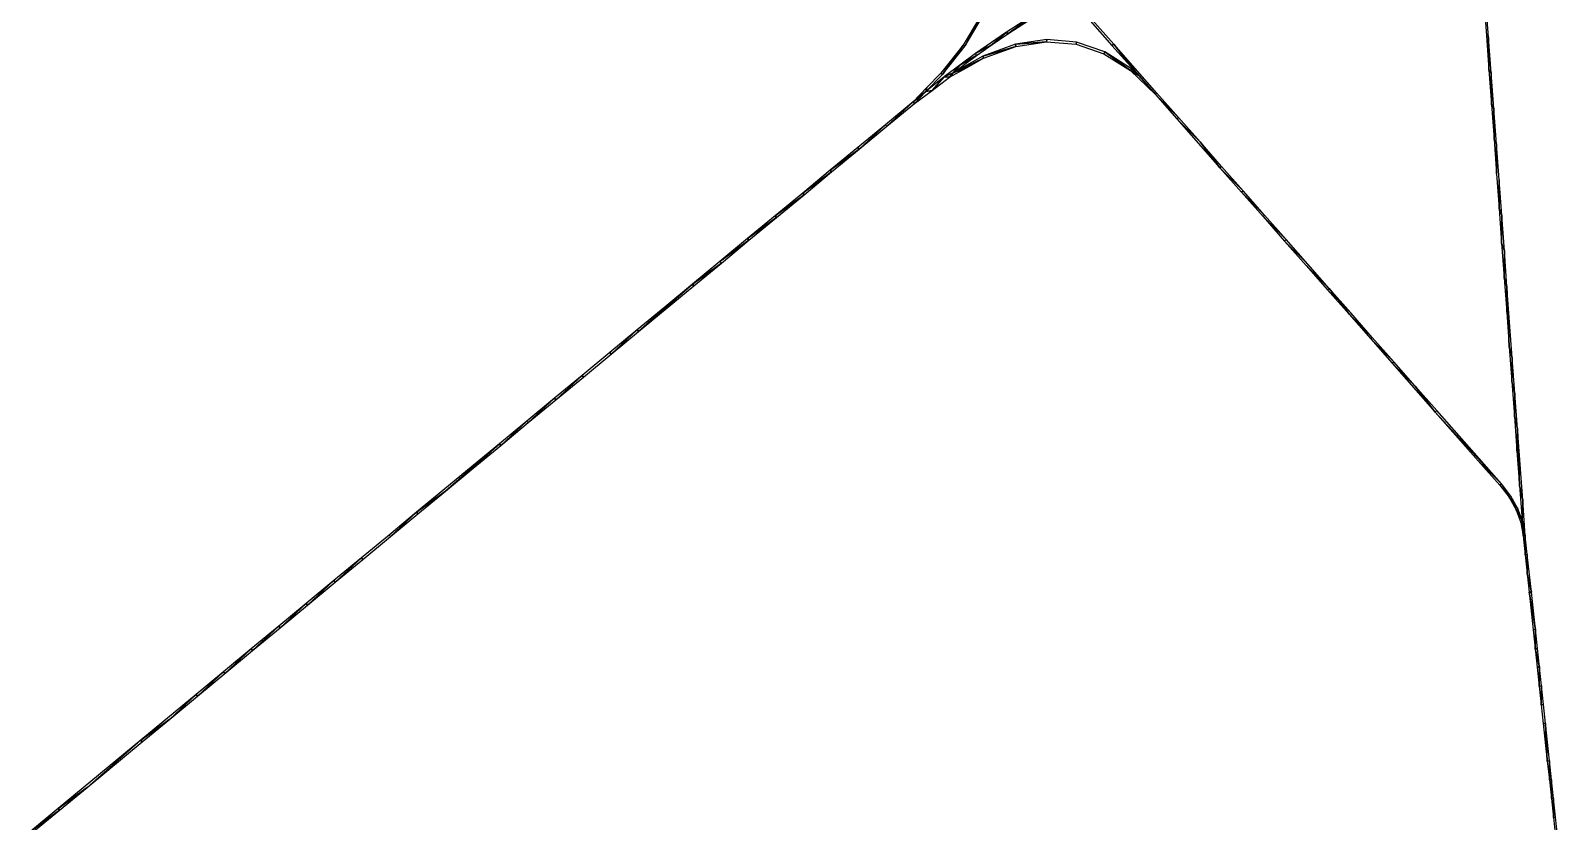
# Model space of a CAD drawing. Extents: x -9278 to 1674, y -8964 to 941.
# Drawn here: x -1541 to -91, y -4216 to -3465 of the extents above; entities that cross this region are included whole.
import ezdxf

# ---------------------------------------------------------------- set-up
doc = ezdxf.new("R2010")
doc.units = 0

msp = doc.modelspace()

# ---------------------------------------------------------------- linework, layer by layer
at = {"layer": 'mg_to_dxf', "color": 40}
for points in [[(-614.15, -3466.49), (-613.06, -3468.17), (-584.58, -3447.57)], [(-613.06, -3468.17), (-583.56, -3449.29), (-584.58, -3447.57)], [(-156.56, -3471.59), (-159.05, -3437.79), (-161.13, -3436.78), (-158.71, -3469.64)], [(-655.4, -3478.82), (-653.61, -3479.67), (-639.79, -3452.85)], [(-653.61, -3479.67), (-637.87, -3453.36), (-639.79, -3452.85)], [(-534.72, -3455.99), (-514.11, -3479.25), (-512.47, -3478.08), (-533.01, -3454.9)], [(-627.82, -3478.41), (-627.82, -3478.41), (-614.15, -3466.49), (-643.73, -3487.01)], [(-642.58, -3488.64), (-642.58, -3488.64), (-627.82, -3478.41), (-643.73, -3487.01)], [(-636.63, -3489.43), (-605.4, -3480.15), (-605.59, -3478.06)], [(-627.82, -3478.41), (-627.82, -3478.41), (-613.06, -3468.17), (-614.15, -3466.49)], [(-575.94, -3473.58), (-605.59, -3478.06), (-576.11, -3475.68)], [(-576.11, -3475.68), (-605.59, -3478.06), (-605.4, -3480.15)], [(-548.21, -3478.01), (-547.7, -3475.97), (-575.94, -3473.58), (-576.11, -3475.68)], [(-521.7, -3487.13), (-520.86, -3485.25), (-547.7, -3475.97), (-548.21, -3478.01)], [(-514.11, -3479.25), (-493.5, -3502.51), (-512.47, -3478.08)], [(-512.47, -3478.08), (-493.5, -3502.51), (-491.93, -3501.26)], [(-156.28, -3502.51), (-156.56, -3471.59), (-158.71, -3469.64)], [(-154.07, -3505.38), (-156.56, -3471.59), (-156.28, -3502.51)], [(-676.45, -3505.47), (-674.88, -3506.67), (-655.4, -3478.82)], [(-674.88, -3506.67), (-653.61, -3479.67), (-655.4, -3478.82)], [(-664.95, -3505.34), (-642.58, -3488.64), (-658.53, -3498.06)], [(-636.09, -3491.42), (-636.63, -3489.43), (-664.95, -3505.34)], [(-636.09, -3491.42), (-664.95, -3505.34), (-652.14, -3500.45)], [(-642.58, -3488.64), (-642.58, -3488.64), (-643.73, -3487.01), (-658.53, -3498.06)], [(-636.09, -3491.42), (-605.4, -3480.15), (-636.63, -3489.43)], [(-496.6, -3503.05), (-520.86, -3485.25), (-521.7, -3487.13)], [(-495.42, -3501.41), (-520.86, -3485.25), (-496.6, -3503.05)], [(-690.68, -3522.99), (-674.88, -3506.67), (-676.45, -3505.47), (-689.69, -3519.13)], [(-673.33, -3509.11), (-664.95, -3505.34), (-658.53, -3498.06)], [(-673.33, -3509.11), (-668.18, -3509.48), (-664.95, -3505.34)], [(-652.14, -3500.45), (-664.95, -3505.34), (-668.18, -3509.48)], [(-489.13, -3507.44), (-495.42, -3501.41), (-496.6, -3503.05)], [(-472.89, -3525.77), (-489.13, -3507.44), (-496.6, -3503.05)], [(-491.93, -3501.26), (-493.5, -3502.51), (-472.89, -3525.77), (-471.39, -3524.44)], [(-153.86, -3535.38), (-154.07, -3505.38), (-156.28, -3502.51)], [(-151.58, -3539.18), (-154.07, -3505.38), (-153.86, -3535.38)], [(-702.94, -3532.8), (-690.68, -3522.99), (-689.69, -3519.13)], [(-701.66, -3534.34), (-684.92, -3521.91), (-690.68, -3522.99)], [(-690.68, -3522.99), (-684.92, -3521.91), (-673.33, -3509.11)], [(-684.92, -3521.91), (-668.18, -3509.48), (-673.33, -3509.11)], [(-702.94, -3532.8), (-729.12, -3554.44), (-727.84, -3555.98)], [(-701.66, -3534.34), (-702.94, -3532.8), (-727.84, -3555.98)], [(-690.68, -3522.99), (-702.94, -3532.8), (-701.66, -3534.34)], [(-471.39, -3524.44), (-472.89, -3525.77), (-450.95, -3547.64)], [(-472.89, -3525.77), (-452.45, -3548.96), (-450.95, -3547.64)], [(-151.44, -3568.25), (-151.58, -3539.18), (-153.86, -3535.38)], [(-450.95, -3547.64), (-452.45, -3548.96), (-430.51, -3570.83)], [(-452.45, -3548.96), (-411.57, -3595.35), (-430.51, -3570.83)], [(-149.09, -3572.97), (-151.58, -3539.18), (-151.44, -3568.25)], [(-729.12, -3554.44), (-755.3, -3576.08), (-754.02, -3577.63)], [(-727.84, -3555.98), (-729.12, -3554.44), (-754.02, -3577.63)], [(-781.48, -3597.73), (-781.48, -3597.73), (-754.02, -3577.63), (-755.3, -3576.08)], [(-780.2, -3599.27), (-780.2, -3599.27), (-754.02, -3577.63), (-781.48, -3597.73)], [(-430.51, -3570.83), (-411.57, -3595.35), (-410.07, -3594.02)], [(-149.02, -3601.11), (-149.09, -3572.97), (-151.44, -3568.25)], [(-146.6, -3606.77), (-149.09, -3572.97), (-149.02, -3601.11), (-146.6, -3633.98)], [(-410.07, -3594.02), (-411.57, -3595.35), (-389.64, -3617.21)], [(-807.66, -3619.37), (-807.66, -3619.37), (-780.2, -3599.27), (-781.48, -3597.73)], [(-806.38, -3620.91), (-806.38, -3620.91), (-780.2, -3599.27), (-807.66, -3619.37)], [(-391.14, -3618.54), (-391.14, -3618.54), (-389.64, -3617.21), (-411.57, -3595.35)], [(-144.11, -3640.57), (-146.6, -3606.77), (-146.6, -3633.98)], [(-833.84, -3641.01), (-833.84, -3641.01), (-806.38, -3620.91), (-807.66, -3619.37)], [(-833.84, -3641.01), (-833.84, -3641.01), (-832.56, -3642.55), (-806.38, -3620.91)], [(-389.64, -3617.21), (-389.64, -3617.21), (-391.14, -3618.54), (-369.2, -3640.41)], [(-369.2, -3640.41), (-369.2, -3640.41), (-391.14, -3618.54), (-370.7, -3641.73)], [(-144.18, -3666.85), (-144.11, -3640.57), (-146.6, -3633.98)], [(-833.84, -3641.01), (-833.84, -3641.01), (-860.01, -3662.66), (-832.56, -3642.55)], [(-832.56, -3642.55), (-832.56, -3642.55), (-860.01, -3662.66), (-858.74, -3664.2)], [(-369.2, -3640.41), (-370.7, -3641.73), (-348.76, -3663.6)], [(-370.7, -3641.73), (-350.26, -3664.92), (-348.76, -3663.6)], [(-141.62, -3674.36), (-144.11, -3640.57), (-144.18, -3666.85)], [(-860.01, -3662.66), (-886.19, -3684.3), (-858.74, -3664.2)], [(-886.19, -3684.3), (-886.19, -3684.3), (-884.92, -3685.84), (-858.74, -3664.2)], [(-348.76, -3663.6), (-350.26, -3664.92), (-328.32, -3686.79)], [(-328.32, -3686.79), (-350.26, -3664.92), (-329.82, -3688.12), (-307.89, -3709.99)], [(-141.76, -3699.71), (-141.62, -3674.36), (-144.18, -3666.85)], [(-139.13, -3708.16), (-141.62, -3674.36), (-141.76, -3699.71)], [(-912.37, -3705.94), (-912.37, -3705.94), (-884.92, -3685.84), (-886.19, -3684.3)], [(-911.1, -3707.48), (-911.1, -3707.48), (-884.92, -3685.84), (-912.37, -3705.94)], [(-329.82, -3688.12), (-309.39, -3711.31), (-307.89, -3709.99)], [(-912.37, -3705.94), (-938.55, -3727.58), (-963.46, -3750.77)], [(-911.1, -3707.48), (-911.1, -3707.48), (-912.37, -3705.94), (-963.46, -3750.77)], [(-307.89, -3709.99), (-309.39, -3711.31), (-298.04, -3721.91)], [(-307.89, -3709.99), (-298.04, -3721.91), (-287.45, -3733.18)], [(-139.34, -3732.58), (-139.13, -3708.16), (-141.76, -3699.71)], [(-136.92, -3765.45), (-139.13, -3708.16), (-139.34, -3732.58)], [(-134.16, -3775.75), (-139.13, -3708.16), (-136.92, -3765.45)], [(-309.39, -3711.31), (-288.95, -3734.5), (-298.04, -3721.91)], [(-298.04, -3721.91), (-288.95, -3734.5), (-267.01, -3756.37), (-287.45, -3733.18)], [(-938.55, -3727.58), (-964.73, -3749.23), (-963.46, -3750.77)], [(-288.95, -3734.5), (-268.51, -3757.69), (-267.01, -3756.37)], [(-964.73, -3749.23), (-990.91, -3770.87), (-989.64, -3772.41)], [(-963.46, -3750.77), (-964.73, -3749.23), (-989.64, -3772.41)], [(-267.01, -3756.37), (-268.51, -3757.69), (-246.57, -3779.56)], [(-268.51, -3757.69), (-248.07, -3780.89), (-246.57, -3779.56)], [(-134.5, -3798.32), (-134.5, -3798.32), (-134.16, -3775.75), (-136.92, -3765.45)], [(-989.64, -3772.41), (-990.91, -3770.87), (-1017.09, -3792.51), (-1015.82, -3794.05)], [(-246.57, -3779.56), (-248.07, -3780.89), (-226.14, -3802.76)], [(-248.07, -3780.89), (-207.2, -3827.27), (-226.14, -3802.76)], [(-131.67, -3809.55), (-131.67, -3809.55), (-134.16, -3775.75), (-134.5, -3798.32)], [(-1017.09, -3792.51), (-1043.27, -3814.16), (-1042, -3815.7)], [(-1015.82, -3794.05), (-1017.09, -3792.51), (-1042, -3815.7)], [(-226.14, -3802.76), (-207.2, -3827.27), (-205.7, -3825.95)], [(-132.08, -3831.18), (-132.08, -3831.18), (-131.67, -3809.55), (-134.5, -3798.32)], [(-129.18, -3843.34), (-129.18, -3843.34), (-131.67, -3809.55), (-132.08, -3831.18)], [(-1043.27, -3814.16), (-1069.45, -3835.8), (-1068.18, -3837.34)], [(-1042, -3815.7), (-1043.27, -3814.16), (-1068.18, -3837.34)], [(-205.7, -3825.95), (-207.2, -3827.27), (-144.38, -3895.53)], [(-1095.63, -3857.44), (-1095.63, -3857.44), (-1094.35, -3858.98), (-1069.45, -3835.8)], [(-1069.45, -3835.8), (-1069.45, -3835.8), (-1094.35, -3858.98), (-1068.18, -3837.34)], [(-207.2, -3827.27), (-166.32, -3873.66), (-144.38, -3895.53)], [(-129.66, -3864.05), (-129.66, -3864.05), (-129.18, -3843.34), (-132.08, -3831.18)], [(-129.66, -3864.05), (-129.66, -3864.05), (-127.24, -3896.92), (-129.18, -3843.34)], [(-124.2, -3910.93), (-129.18, -3843.34), (-127.24, -3896.92)], [(-1095.63, -3857.44), (-1095.63, -3857.44), (-1174.17, -3922.37), (-1146.71, -3902.27)], [(-1120.53, -3880.63), (-1120.53, -3880.63), (-1095.63, -3857.44), (-1146.71, -3902.27)], [(-1120.53, -3880.63), (-1120.53, -3880.63), (-1094.35, -3858.98), (-1095.63, -3857.44)], [(-166.32, -3873.66), (-145.89, -3896.85), (-144.38, -3895.53)], [(-137.13, -3908.22), (-144.38, -3895.53), (-145.89, -3896.85)], [(-137.13, -3908.22), (-135.44, -3907.15), (-144.38, -3895.53)], [(-124.82, -3929.78), (-124.2, -3910.93), (-127.24, -3896.92)], [(-1146.71, -3902.27), (-1146.71, -3902.27), (-1174.17, -3922.37), (-1172.89, -3923.91)], [(-137.13, -3908.22), (-128.68, -3919.22), (-135.44, -3907.15)], [(-137.13, -3908.22), (-130.51, -3920.01), (-128.68, -3919.22)], [(-121.71, -3944.73), (-124.2, -3910.93), (-124.82, -3929.78)], [(-1174.17, -3922.37), (-1200.35, -3944.01), (-1199.07, -3945.55)], [(-1172.89, -3923.91), (-1174.17, -3922.37), (-1199.07, -3945.55)], [(-124.82, -3929.78), (-128.68, -3919.22), (-130.51, -3920.01)], [(-126.04, -3932.23), (-124.82, -3929.78), (-130.51, -3920.01)], [(-123.71, -3944.88), (-124.82, -3929.78), (-126.04, -3932.23)], [(-123.71, -3944.88), (-121.71, -3944.73), (-124.82, -3929.78)], [(-1199.07, -3945.55), (-1200.35, -3944.01), (-1226.53, -3965.66), (-1225.25, -3967.2)], [(-121.8, -3962.69), (-121.71, -3944.73), (-123.71, -3944.88)], [(-119.81, -3962.54), (-121.71, -3944.73), (-121.8, -3962.69)], [(-1226.53, -3965.66), (-1252.71, -3987.3), (-1251.43, -3988.84)], [(-1225.25, -3967.2), (-1226.53, -3965.66), (-1251.43, -3988.84)], [(-119.89, -3980.51), (-119.89, -3980.51), (-119.81, -3962.54), (-121.8, -3962.69)], [(-115.99, -3998.17), (-115.99, -3998.17), (-119.81, -3962.54), (-119.89, -3980.51)], [(-115.99, -3998.17), (-115.99, -3998.17), (-119.89, -3980.51), (-117.99, -3998.32)], [(-1252.71, -3987.3), (-1278.88, -4008.94), (-1277.61, -4010.48)], [(-1251.43, -3988.84), (-1252.71, -3987.3), (-1277.61, -4010.48)], [(-115.99, -3998.17), (-115.99, -3998.17), (-117.99, -3998.32), (-112.18, -4033.8)], [(-112.18, -4033.8), (-112.18, -4033.8), (-117.99, -3998.32), (-114.17, -4033.95)], [(-1278.88, -4008.94), (-1305.06, -4030.58), (-1303.79, -4032.13)], [(-1277.61, -4010.48), (-1278.88, -4008.94), (-1303.79, -4032.13)], [(-1331.24, -4052.23), (-1331.24, -4052.23), (-1329.97, -4053.77), (-1305.06, -4030.58)], [(-1305.06, -4030.58), (-1305.06, -4030.58), (-1329.97, -4053.77), (-1303.79, -4032.13)], [(-112.26, -4051.76), (-112.18, -4033.8), (-114.17, -4033.95)], [(-110.27, -4051.61), (-112.18, -4033.8), (-112.26, -4051.76)], [(-1356.15, -4075.41), (-1356.15, -4075.41), (-1331.24, -4052.23), (-1357.42, -4073.87)], [(-1329.97, -4053.77), (-1329.97, -4053.77), (-1331.24, -4052.23), (-1356.15, -4075.41)], [(-112.26, -4051.76), (-112.26, -4051.76), (-108.36, -4069.43), (-110.27, -4051.61)], [(-110.36, -4069.57), (-110.36, -4069.57), (-108.36, -4069.43), (-112.26, -4051.76)], [(-110.36, -4069.57), (-110.36, -4069.57), (-108.45, -4087.39), (-108.36, -4069.43)], [(-108.36, -4069.43), (-108.36, -4069.43), (-108.45, -4087.39), (-106.46, -4087.24)], [(-1382.33, -4097.05), (-1382.33, -4097.05), (-1357.42, -4073.87), (-1383.6, -4095.51)], [(-1356.15, -4075.41), (-1356.15, -4075.41), (-1357.42, -4073.87), (-1382.33, -4097.05)], [(-106.46, -4087.24), (-106.46, -4087.24), (-108.45, -4087.39), (-106.54, -4105.2)], [(-106.46, -4087.24), (-106.46, -4087.24), (-106.54, -4105.2), (-104.55, -4105.06)], [(-1383.6, -4095.51), (-1435.96, -4138.8), (-1408.51, -4118.7)], [(-1382.33, -4097.05), (-1382.33, -4097.05), (-1383.6, -4095.51), (-1408.51, -4118.7)], [(-102.64, -4122.87), (-104.55, -4105.06), (-106.54, -4105.2), (-104.64, -4123.01)], [(-1435.96, -4138.8), (-1435.96, -4138.8), (-1434.69, -4140.34), (-1408.51, -4118.7)], [(-100.82, -4158.64), (-102.64, -4122.87), (-104.64, -4123.01)], [(-98.83, -4158.5), (-102.64, -4122.87), (-100.82, -4158.64)], [(-1514.5, -4203.73), (-1514.5, -4203.73), (-1487.05, -4183.63), (-1435.96, -4138.8)], [(-1435.96, -4138.8), (-1435.96, -4138.8), (-1487.05, -4183.63), (-1434.69, -4140.34)], [(-98.91, -4176.45), (-98.83, -4158.5), (-100.82, -4158.64)], [(-96.92, -4176.31), (-96.92, -4176.31), (-98.83, -4158.5), (-98.91, -4176.45)], [(-1487.05, -4183.63), (-1487.05, -4183.63), (-1514.5, -4203.73), (-1513.22, -4205.27)], [(-96.92, -4176.31), (-96.92, -4176.31), (-98.91, -4176.45), (-97.01, -4194.27)], [(-96.92, -4176.31), (-96.92, -4176.31), (-97.01, -4194.27), (-95.01, -4194.13)], [(-95.1, -4212.08), (-95.01, -4194.13), (-97.01, -4194.27)], [(-93.11, -4211.94), (-95.01, -4194.13), (-95.1, -4212.08)], [(-1514.5, -4203.73), (-1540.68, -4225.37), (-1513.22, -4205.27)], [(-1513.22, -4205.27), (-1540.68, -4225.37), (-1539.4, -4226.91)], [(-93.19, -4229.89), (-91.2, -4229.75), (-93.11, -4211.94), (-95.1, -4212.08)]]:
    msp.add_3dface(points, dxfattribs=at)

doc.saveas('drawing.dxf')
